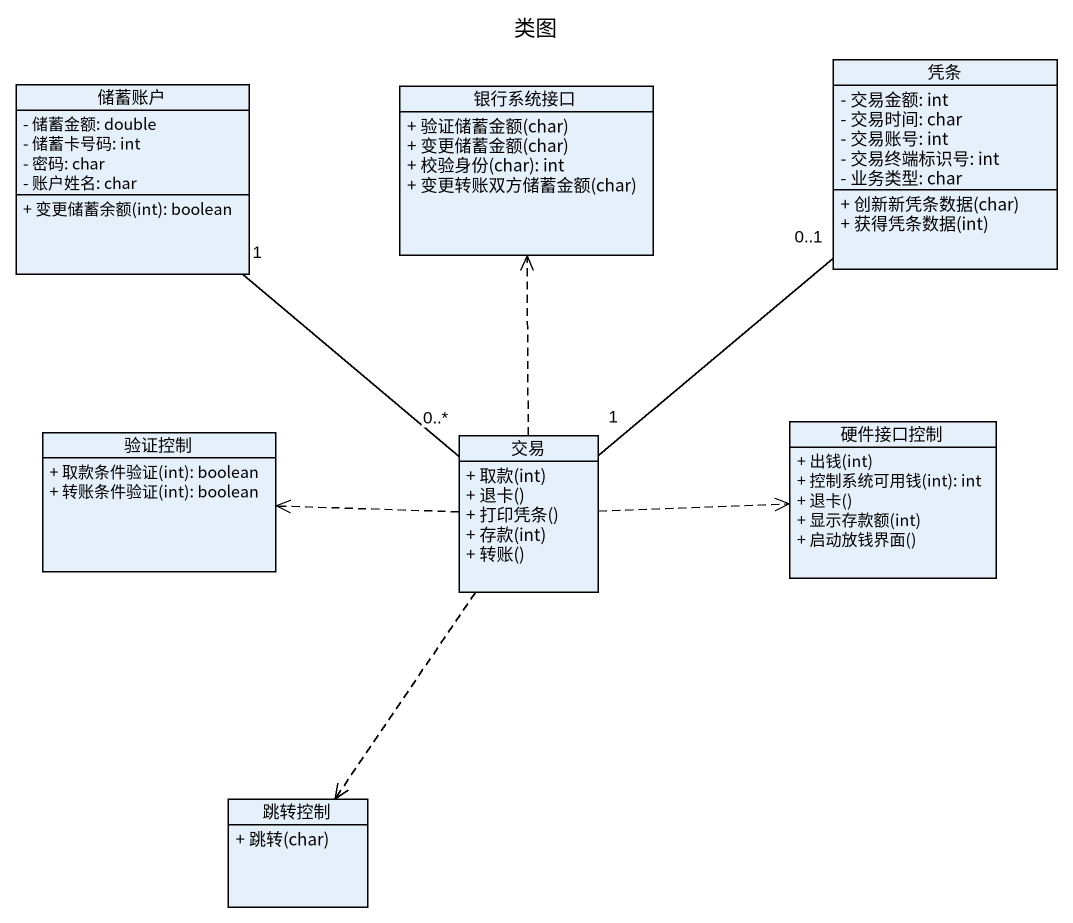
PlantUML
@startuml
title 类图
hide circle
hide empty members
skinparam classAttributeIconSize 0
class 储蓄账户 {
  - 储蓄金额: double
  - 储蓄卡号码: int
  - 密码: char
  - 账户姓名: char
  + 变更储蓄余额(int): boolean
}
class 银行系统接口 {
  + 验证储蓄金额(char)
  + 变更储蓄金额(char)
  + 校验身份(char): int
  + 变更转账双方储蓄金额(char)
}
class 凭条 {
  - 交易金额: int
  - 交易时间: char
  - 交易账号: int
  - 交易终端标识号: int
  - 业务类型: char
  + 创新新凭条数据(char)
  + 获得凭条数据(int)
}
class 验证控制 {
  + 取款条件验证(int): boolean
  + 转账条件验证(int): boolean
}
class 交易 {
  + 取款(int)
  + 退卡()
  + 打印凭条()
  + 存款(int)
  + 转账()
}
class 硬件接口控制 {
  + 出钱(int)
  + 控制系统可用钱(int): int
  + 退卡()
  + 显示存款额(int)
  + 启动放钱界面()
}
class 跳转控制 {
  + 跳转(char)
}
储蓄账户 "1" -- "0..*" 交易
凭条 "0..1" -- "1" 交易
交易 .up.> 银行系统接口
交易 .left.> 验证控制
交易 .right.> 硬件接口控制
交易 ..> 跳转控制
@enduml
